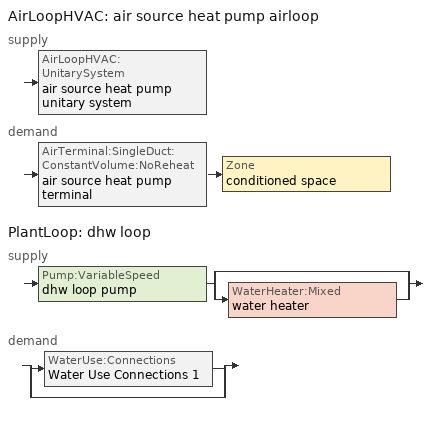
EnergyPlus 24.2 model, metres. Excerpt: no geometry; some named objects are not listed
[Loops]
AirLoopHVAC 'air source heat pump airloop'
 supply: AirLoopHVAC:UnitarySystem 'air source heat pump unitary system'
 demand: AirTerminal:SingleDuct:ConstantVolume:NoReheat 'air source heat pump terminal' > Zone 'conditioned space'
PlantLoop 'dhw loop'
 supply: Pump:VariableSpeed 'dhw loop pump' > split
  | bypass
  | WaterHeater:Mixed 'water heater'
 demand: split
  | WaterUse:Connections 'Water Use Connections 1'
  | bypass
[ZoneControl:Thermostat]
conditioned space Thermostat: Zone or ZoneList=conditioned space; Control Type Schedule=conditioned space Thermostat Schedule; Control 1=conditioned space temperature setpoint; Temperature Difference Between Cutout And Setpoint {deltaC}=0
[ThermostatSetpoint:DualSetpoint]
conditioned space temperature setpoint: Heating Setpoint Temperature Schedule=heating setpoint; Cooling Setpoint Temperature Schedule=cooling setpoint
[AirLoopHVAC:UnitarySystem] Control Type=Load; Controlling Zone or Thermostat Location=conditioned space; Dehumidification Control Type=None; Availability Schedule=Always On Discrete; Fan Placement=BlowThrough; DX Heating Coil Sizing Ratio=1; Use DOAS DX Cooling Coil=No; Minimum Supply Air Temperature {C}=2; Latent Load Control=SensibleOnlyLoadControl; Heating Supply Air Flow Rate Method=SupplyAirFlowRate; No Load Supply Air Flow Rate Method=SupplyAirFlowRate; No Load Supply Air Flow Rate {m3/s}=0; No Load Supply Air Flow Rate Control Set To Low Speed=Yes; Maximum Supply Air Temperature {C}=48.8889; Maximum Outdoor Dry-Bulb Temperature for Supplemental Heater Operation {C}=21; Ancillary On-Cycle Electric Power {W}=0; Ancillary Off-Cycle Electric Power {W}=0
Name | Supply Fan | Supply Air Fan Operating Mode Schedule | Heating Coil | Cooling Supply Air Flow Rate Method | Heating Supply Air Flow Rate {m3/s} | Cooling Coil | Cooling Supply Air Flow Rate {m3/s} | Design Specification Multispeed Object
unit heater unitary system | unit heater supply fan | unit heater auto fan schedule | unit heater htg coil | None | 0.00141584
air source heat pump unitary system | air source heat pump supply fan | air source heat pump auto fan schedule | air source heat pump htg coil | SupplyAirFlowRate | 0.147248 | air source heat pump clg coil | 0.187835 | Unitary System Performance Multispeed 1
[Fan:SystemModel] Availability Schedule=Always On Discrete; Speed Control Method=Discrete; Electric Power Minimum Flow Rate Fraction=0.2; Design Pressure Rise {Pa}=500; Motor Efficiency=1; Motor In Air Stream Fraction=1; Design Electric Power Consumption {W}=Autosize; Design Power Sizing Method=PowerPerFlow; Electric Power Per Unit Flow Rate Per Unit Pressure {W/((m3/s)-Pa)}=1.66667; Fan Total Efficiency=0.7; Motor Loss Radiative Fraction=0
Name | Design Maximum Air Flow Rate {m3/s} | Electric Power Per Unit Flow Rate {W/(m3/s)} | Number of Speeds | Speed Flow Fraction 1 | Speed Electric Power Fraction 1 | Speed Flow Fraction 2 | Speed Electric Power Fraction 2 | Speed Flow Fraction 3 | Speed Electric Power Fraction 3 | Speed Flow Fraction 4 | Speed Electric Power Fraction 4
unit heater supply fan | 0.00141584 | 1e-06 | 1 | 1 | 1
air source heat pump supply fan | 0.187835 | 794.58 | 4 | 0.28873 | 0.02407 | 0.394 | 0.06116 | 0.8065 | 0.52458 | 1 | 1
[Coil:Heating:Fuel]
unit heater htg coil: Availability Schedule=Always On Discrete; Fuel Type=Propane; Burner Efficiency=0.3; Nominal Capacity {W}=0.293071; On Cycle Parasitic Electric Load {W}=0; Off Cycle Parasitic Fuel Load {W}=0
[ZoneHVAC:Baseboard:Convective:Electric]
electric baseboard: Availability Schedule=Always On Discrete; Heating Design Capacity {W}=8434.29; Efficiency=1
[AirTerminal:SingleDuct:ConstantVolume:NoReheat]
air source heat pump terminal: Availability Schedule=Always On Discrete; Maximum Air Flow Rate {m3/s}=0.187835
[Zone equipment]
conditioned space: unit heater unitary system, electric baseboard, air source heat pump terminal
[AirLoopHVAC]
air source heat pump airloop: Design Supply Air Flow Rate {m3/s}=0.187835; Design Return Air Flow Fraction of Supply Air Flow=1
[Sizing:System]
air source heat pump airloop: Type of Load to Size On=Sensible; Design Outdoor Air Flow Rate {m3/s}=Autosize; Central Heating Maximum System Air Flow Ratio=0.3; Preheat Design Temperature {C}=7; Preheat Design Humidity Ratio {kgWater/kgDryAir}=0.008; Precool Design Temperature {C}=12.8; Precool Design Humidity Ratio {kgWater/kgDryAir}=0.008; Central Cooling Design Supply Air Temperature {C}=12.8; Central Heating Design Supply Air Temperature {C}=16.7; Type of Zone Sum to Use=NonCoincident; 100% Outdoor Air in Cooling=Yes; 100% Outdoor Air in Heating=Yes; Central Cooling Design Supply Air Humidity Ratio {kgWater/kgDryAir}=0.0085; Central Heating Design Supply Air Humidity Ratio {kgWater/kgDryAir}=0.008; Cooling Supply Air Flow Rate Method=DesignDay; Cooling Supply Air Flow Rate {m3/s}=0; Cooling Supply Air Flow Rate Per Floor Area {m3/s-m2}=0.00996765; Cooling Fraction of Autosized Cooling Supply Air Flow Rate=1; Cooling Supply Air Flow Rate Per Unit Cooling Capacity {m3/s-W}=3.94755e-05; Heating Supply Air Flow Rate Method=DesignDay; Heating Supply Air Flow Rate {m3/s}=0; Heating Supply Air Flow Rate Per Floor Area {m3/s-m2}=0.00996765; Heating Fraction of Autosized Heating Supply Air Flow Rate=1; Heating Fraction of Autosized Cooling Supply Air Flow Rate=1; Heating Supply Air Flow Rate Per Unit Heating Capacity {m3/s-W}=3.15882e-05; System Outdoor Air Method=ZoneSum; Zone Maximum Outdoor Air Fraction=1; Cooling Design Capacity Method=CoolingDesignCapacity; Cooling Design Capacity {W}=Autosize; Cooling Design Capacity Per Floor Area {W/m2}=234.7; Fraction of Autosized Cooling Design Capacity=1; Heating Design Capacity Method=HeatingDesignCapacity; Heating Design Capacity {W}=Autosize; Heating Design Capacity Per Floor Area {W/m2}=157; Fraction of Autosized Heating Design Capacity=1; Central Cooling Capacity Control Method=OnOff; Occupant Diversity=Autosize
[AvailabilityManager:Scheduled]
air source heat pump airloop Availability Manager: Schedule=Always On Discrete
[Coil:Heating:DX:MultiSpeed]
air source heat pump htg coil: Availability Schedule=Always On Discrete; Minimum Outdoor Dry-Bulb Temperature for Compressor Operation {C}=-28.8889; Crankcase Heater Capacity {W}=50; Maximum Outdoor Dry-Bulb Temperature for Crankcase Heater Operation {C}=10; Defrost Energy Input Ratio Function of Temperature Curve=Defrosteir; Maximum Outdoor Dry-Bulb Temperature for Defrost Operation {C}=4.44444; Defrost Strategy=ReverseCycle; Defrost Control=Timed; Defrost Time Period Fraction=0.058333; Resistive Defrost Heater Capacity {W}=AutoSize; Apply Part Load Fraction to Speeds Greater than 1=No; Fuel Type=Electricity; Region number for Calculating HSPF=4; Number of Speeds=2; Speed Gross Rated Heating Capacity 1 {W}=1285.75; Speed Gross Rated Heating COP 1 {W/W}=5.80685; Speed Rated Air Flow Rate 1 {m3/s}=0.0691969; Speed Rated Supply Air Fan Power Per Volume Flow Rate 2017 1 {W/(m3/s)}=773.3; Speed Rated Supply Air Fan Power Per Volume Flow Rate 2023 1 {W/(m3/s)}=934.4; Speed Heating Capacity Function of Temperature Curve Name 1=Heat-CAP-fT1; Speed Heating Capacity Function of Flow Fraction Curve Name 1=Heat-CAP-fFF1; Speed Energy Input Ratio Function of Temperature Curve Name 1=Heat-EIR-fT1; Speed Energy Input Ratio Function of Flow Fraction Curve Name 1=Heat-EIR-fFF1; Speed Part Load Fraction Correlation Curve Name 1=Heat-PLF-fPLR1; Speed Rated Waste Heat Fraction of Power Input 1=0.2; Speed Waste Heat Function of Temperature Curve Name 1=ConstantBiquadratic 1; Speed Gross Rated Heating Capacity 2 {W}=3527.7; Speed Gross Rated Heating COP 2 {W/W}=5.65462; Speed Rated Air Flow Rate 2 {m3/s}=0.193286; Speed Rated Supply Air Fan Power Per Volume Flow Rate 2017 2 {W/(m3/s)}=773.3; Speed Rated Supply Air Fan Power Per Volume Flow Rate 2023 2 {W/(m3/s)}=934.4; Speed Heating Capacity Function of Temperature Curve Name 2=Heat-CAP-fT2; Speed Heating Capacity Function of Flow Fraction Curve Name 2=Heat-CAP-fFF2; Speed Energy Input Ratio Function of Temperature Curve Name 2=Heat-EIR-fT2; Speed Energy Input Ratio Function of Flow Fraction Curve Name 2=Heat-EIR-fFF2; Speed Part Load Fraction Correlation Curve Name 2=Heat-PLF-fPLR2; Speed Rated Waste Heat Fraction of Power Input 2=0.2; Speed Waste Heat Function of Temperature Curve Name 2=ConstantBiquadratic 1
[Coil:Cooling:DX:MultiSpeed]
air source heat pump clg coil: Availability Schedule=Always On Discrete; Condenser Type=AirCooled; Minimum Outdoor Dry-Bulb Temperature for Compressor Operation {C}=-25; Apply Part Load Fraction to Speeds Greater than 1=No; Apply Latent Degradation to Speeds Greater than 1=No; Crankcase Heater Capacity {W}=50; Maximum Outdoor Dry-Bulb Temperature for Crankcase Heater Operation {C}=10; Basin Heater Capacity {W/K}=0; Basin Heater Setpoint Temperature {C}=2; Fuel Type=Electricity; Number of Speeds=2; Speed Gross Rated Total Cooling Capacity 1 {W}=1383.09; Speed Gross Rated Sensible Heat Ratio 1=0.804913; Speed Gross Rated Cooling COP 1 {W/W}=6.38834; Speed Rated Air Flow Rate 1 {m3/s}=0.0740218; Speed Rated Evaporator Fan Power Per Volume Flow Rate 2017 1 {W/(m3/s)}=773.3; Speed Rated Evaporator Fan Power Per Volume Flow Rate 2023 1 {W/(m3/s)}=934.4; Speed Total Cooling Capacity Function of Temperature Curve Name 1=Cool-CAP-fT1; Speed Total Cooling Capacity Function of Flow Fraction Curve Name 1=Cool-CAP-fFF1; Speed Energy Input Ratio Function of Temperature Curve Name 1=Cool-EIR-fT1; Speed Energy Input Ratio Function of Flow Fraction Curve Name 1=Cool-EIR-fFF1; Speed Part Load Fraction Correlation Curve Name 1=Cool-PLF-fPLR1; Speed Nominal Time for Condensate Removal to Begin 1 {s}=1000; Speed Ratio of Initial Moisture Evaporation Rate and Steady State Latent Capacity 1=1.5; Speed Maximum Cycling Rate 1 {cycles/hr}=3; Speed Latent Capacity Time Constant 1 {s}=45; Speed Rated Waste Heat Fraction of Power Input 1=0.2; Speed Waste Heat Function of Temperature Curve Name 1=ConstantBiquadratic; Speed Evaporative Condenser Effectiveness 1=0.9; Speed Evaporative Condenser Air Flow Rate 1 {m3/s}=AutoSize; Speed Rated Evaporative Condenser Pump Power Consumption 1 {W}=AutoSize; Speed Gross Rated Total Cooling Capacity 2 {W}=3567.15; Speed Gross Rated Sensible Heat Ratio 2=0.759942; Speed Gross Rated Cooling COP 2 {W/W}=5.73382; Speed Rated Air Flow Rate 2 {m3/s}=0.187874; Speed Rated Evaporator Fan Power Per Volume Flow Rate 2017 2 {W/(m3/s)}=773.3; Speed Rated Evaporator Fan Power Per Volume Flow Rate 2023 2 {W/(m3/s)}=934.4; Speed Total Cooling Capacity Function of Temperature Curve Name 2=Cool-CAP-fT2; Speed Total Cooling Capacity Function of Flow Fraction Curve Name 2=Cool-CAP-fFF2; Speed Energy Input Ratio Function of Temperature Curve Name 2=Cool-EIR-fT2; Speed Energy Input Ratio Function of Flow Fraction Curve Name 2=Cool-EIR-fFF2; Speed Part Load Fraction Correlation Curve Name 2=Cool-PLF-fPLR2; Speed Nominal Time for Condensate Removal to Begin 2 {s}=1000; Speed Ratio of Initial Moisture Evaporation Rate and Steady State Latent Capacity 2=1.5; Speed Maximum Cycling Rate 2 {cycles/hr}=3; Speed Latent Capacity Time Constant 2 {s}=45; Speed Rated Waste Heat Fraction of Power Input 2=0.2; Speed Waste Heat Function of Temperature Curve Name 2=ConstantBiquadratic; Speed Evaporative Condenser Effectiveness 2=0.9; Speed Evaporative Condenser Air Flow Rate 2 {m3/s}=AutoSize; Speed Rated Evaporative Condenser Pump Power Consumption 2 {W}=AutoSize
[UnitarySystemPerformance:Multispeed]
Unitary System Performance Multispeed 1: Number of Speeds for Heating=2; Number of Speeds for Cooling=2; Single Mode Operation=No; No Load Supply Air Flow Rate Ratio=1; Heating Speed Supply Air Flow Ratio 1=0.368313; Cooling Speed Supply Air Flow Ratio 1=0.394; Heating Speed Supply Air Flow Ratio 2=1.02881; Cooling Speed Supply Air Flow Ratio 2=1
[PlantLoop]
dhw loop: Fluid Type=Water; Plant Equipment Operation Scheme=dhw loop Operation Schemes; Maximum Loop Temperature {C}=100; Minimum Loop Temperature {C}=0; Maximum Loop Flow Rate {m3/s}=0.01; Minimum Loop Flow Rate {m3/s}=0; Plant Loop Volume {m3}=0.003; Load Distribution Scheme=Optimal; Plant Loop Demand Calculation Scheme=SingleSetpoint; Common Pipe Simulation=None
[Sizing:Plant]
dhw loop: Loop Type=Heating; Design Loop Exit Temperature {C}=56; Loop Design Temperature Difference {deltaC}=5.55556; Sizing Option=NonCoincident; Zone Timesteps in Averaging Window=1; Coincident Sizing Factor Mode=None
[Pump:VariableSpeed]
dhw loop pump: Design Maximum Flow Rate {m3/s}=0.01; Design Pump Head {Pa}=1; Design Power Consumption {W}=0; Motor Efficiency=0.85; Fraction of Motor Inefficiencies to Fluid Stream=0; Coefficient 1 of the Part Load Performance Curve=0; Coefficient 2 of the Part Load Performance Curve=1; Coefficient 3 of the Part Load Performance Curve=0; Coefficient 4 of the Part Load Performance Curve=0; Design Minimum Flow Rate {m3/s}=0; Pump Control Type=Intermittent; Skin Loss Radiative Fraction=0.5; Design Power Sizing Method=PowerPerFlowPerPressure; Design Electric Power per Unit Flow Rate {W/(m3/s)}=348701.1; Design Shaft Power per Unit Flow Rate per Unit Head {W/((m3/s)-Pa)}=1.28205; Design Minimum Flow Rate Fraction=0
[WaterHeater:Mixed]
water heater: Tank Volume {m3}=0.136275; Setpoint Temperature Schedule=water heater setpoint; Deadband Temperature Difference {deltaC}=2; Maximum Temperature Limit {C}=99; Heater Control Type=Cycle; Heater Maximum Capacity {W}=5500.06; Heater Minimum Capacity {W}=0; Heater Ignition Minimum Flow Rate {m3/s}=0; Heater Ignition Delay {s}=0; Heater Fuel Type=Electricity; Heater Thermal Efficiency=1; Off Cycle Parasitic Fuel Consumption Rate {W}=0; Off Cycle Parasitic Fuel Type=Electricity; Off Cycle Parasitic Heat Fraction to Tank=0; On Cycle Parasitic Fuel Consumption Rate {W}=0; On Cycle Parasitic Fuel Type=Electricity; On Cycle Parasitic Heat Fraction to Tank=0; Ambient Temperature Indicator=Zone; Ambient Temperature Zone=conditioned space; Off Cycle Loss Coefficient to Ambient Temperature {W/K}=2.89744; Off Cycle Loss Fraction to Zone=1; On Cycle Loss Coefficient to Ambient Temperature {W/K}=2.89744; On Cycle Loss Fraction to Zone=1; Use Side Effectiveness=1; Source Side Effectiveness=1; Use Side Design Flow Rate {m3/s}=Autosize; Source Side Design Flow Rate {m3/s}=Autosize; Indirect Water Heating Recovery Time {hr}=1.5; Source Side Flow Control Mode=IndirectHeatPrimarySetpoint
[WaterHeater:Sizing]
water heater: Design Mode=PeakDraw; Time Storage Can Meet Peak Draw {hr}=0.538503; Time for Tank Recovery {hr}=0; Nominal Tank Volume for Autosizing Plant Connections {m3}=1
[SetpointManager:Scheduled]
Setpoint Manager Scheduled 1: Control Variable=Temperature; Schedule=dhw temp
[WaterUse:Connections]
Water Use Connections 1: Drain Water Heat Exchanger Type=None; Drain Water Heat Exchanger Destination=Plant; Water Use Equipment Name 1=dhw fixtures; Water Use Equipment Name 2=dhw distribution waste; Water Use Equipment Name 3=clothes washer; Water Use Equipment Name 4=dishwasher
[WaterUse:Equipment]
Name | Peak Flow Rate {m3/s} | Flow Rate Fraction Schedule | Target Temperature Schedule
dhw fixtures | 4.40325e-06 | dhw fixtures schedule | mixed water temperature schedule
dhw distribution waste | 1.33488e-06 | dhw fixtures schedule | mixed water temperature schedule
clothes washer | 9.69919e-07 | clothes washer schedule
dishwasher | 2.90872e-07 | dishwasher schedule
[PlantEquipmentOperationSchemes]
dhw loop Operation Schemes: Control Scheme Object Type 1=PlantEquipmentOperation:HeatingLoad; Control Scheme Name 1=dhw loop Heating Operation Scheme; Control Scheme Schedule Name 1=Always On Discrete
[PlantEquipmentOperation:HeatingLoad]
dhw loop Heating Operation Scheme: Load Range Lower Limit 1 {W}=0; Load Range Upper Limit 1 {W}=1000000000; Range Equipment List Name 1=dhw loop Heating Equipment List
[PlantEquipmentList]
dhw loop Heating Equipment List: WaterHeater:Mixed, water heater
[EnergyManagementSystem:GlobalVariable]
air_source_heat_pump_airloop_Fan_RTF
infil_program_Qfan
infil_program_Qinf
natural_vent_program_Qnv
natural_vent_program_Qwhf
[EnergyManagementSystem:InternalVariable]
air_source_heat_pump_airloop_max_sup_fan_mfr: Internal Data Index Key=air source heat pump supply fan; Internal Data Type=Fan Maximum Mass Flow Rate
[EnergyManagementSystem:Sensor]
Name | Output:Variable or Output:Meter Index Key | Output:Variable or Output:Meter
airflow_gain | infil flow | Infiltration Sensible Heat Gain Energy
airflow_gain_1 | natural vent flow | Infiltration Sensible Heat Gain Energy
airflow_gain_2 | whole house fan flow | Infiltration Sensible Heat Gain Energy
airflow_loss | infil flow | Infiltration Sensible Heat Loss Energy
airflow_loss_1 | natural vent flow | Infiltration Sensible Heat Loss Energy
airflow_loss_2 | whole house fan flow | Infiltration Sensible Heat Loss Energy
air_source_heat_pump_airloop_Fan_RTF_s | air source heat pump supply fan | Fan Runtime Fraction Speed 1
air_source_heat_pump_airloop_Fan_RTF_s_1 | air source heat pump supply fan | Fan Runtime Fraction Speed 2
air_source_heat_pump_airloop_Fan_RTF_s_2 | air source heat pump supply fan | Fan Runtime Fraction Speed 3
air_source_heat_pump_airloop_Fan_RTF_s_3 | air source heat pump supply fan | Fan Runtime Fraction Speed 4
air_source_heat_pump_clg_coil_s | air source heat pump clg coil | Cooling Coil Total Cooling Energy
air_source_heat_pump_htg_coil_s | air source heat pump htg coil | Heating Coil Heating Energy
air_source_heat_pump_supply_fan_s | air source heat pump supply fan | Fan Electricity Energy
clg_load_cond |  | Cooling:EnergyTransfer:Zone:CONDITIONED SPACE
clg_sp_s; clg_sp_s_1 | cooling setpoint | Schedule Value
clothes_dryer_exhaust_0_sch_s | clothes dryer exhaust 0 schedule | Schedule Value
conditioned_space_clg_unmet_s | conditioned space | Zone Cooling Setpoint Not Met Time
conditioned_space_htg_unmet_s | conditioned space | Zone Heating Setpoint Not Met Time
cool_season | cooling season schedule | Schedule Value
dhw_loss | water heater | Water Heater Heat Loss Energy
dhw_rtf | water heater | Water Heater Runtime Fraction
fridge_tin_s; tin_s; tin_s_1 | conditioned space | Zone Mean Air Temperature
htg_load_cond |  | Heating:EnergyTransfer:Zone:CONDITIONED SPACE
htg_sp_s; htg_sp_s_1 | heating setpoint | Schedule Value
ig_ee_conv | clothes dryer | Electric Equipment Convective Heating Energy
ig_ee_conv_1 | clothes washer | Electric Equipment Convective Heating Energy
ig_ee_conv_2 | cooking range | Electric Equipment Convective Heating Energy
ig_ee_conv_3 | dishwasher | Electric Equipment Convective Heating Energy
ig_ee_conv_4 | fridge | Electric Equipment Convective Heating Energy
ig_ee_conv_5 | misc plug loads | Electric Equipment Convective Heating Energy
ig_ee_conv_6 | whole house fan | Electric Equipment Convective Heating Energy
ig_ee_rad | clothes dryer | Electric Equipment Radiant Heating Energy
ig_ee_rad_1 | clothes washer | Electric Equipment Radiant Heating Energy
ig_ee_rad_2 | cooking range | Electric Equipment Radiant Heating Energy
ig_ee_rad_3 | dishwasher | Electric Equipment Radiant Heating Energy
ig_ee_rad_4 | fridge | Electric Equipment Radiant Heating Energy
ig_ee_rad_5 | misc plug loads | Electric Equipment Radiant Heating Energy
ig_ee_rad_6 | whole house fan | Electric Equipment Radiant Heating Energy
ig_lgt_conv | interior lighting | Lights Convective Heating Energy
ig_lgt_rad | interior lighting | Lights Radiant Heating Energy
ig_lgt_vis | interior lighting | Lights Visible Radiation Heating Energy
ig_oe_conv | clothes dryer 1 | Other Equipment Convective Heating Energy
ig_oe_conv_1 | cooking range 1 | Other Equipment Convective Heating Energy
ig_oe_conv_2 | general water use latent | Other Equipment Convective Heating Energy
ig_oe_conv_3 | general water use sensible | Other Equipment Convective Heating Energy
ig_oe_conv_4 | water heater energy adjustment1 | Other Equipment Convective Heating Energy
ig_oe_rad | clothes dryer 1 | Other Equipment Radiant Heating Energy
ig_oe_rad_1 | cooking range 1 | Other Equipment Radiant Heating Energy
ig_oe_rad_2 | general water use latent | Other Equipment Radiant Heating Energy
ig_oe_rad_3 | general water use sensible | Other Equipment Radiant Heating Energy
ig_oe_rad_4 | water heater energy adjustment1 | Other Equipment Radiant Heating Energy
ig_ppl_conv | occupants | People Convective Heating Energy
ig_ppl_rad | occupants | People Radiant Heating Energy
im_conv | furniture mass conditioned space 1 | Surface Inside Face Convection Heat Gain Energy
im_conv_1 | partition wall mass | Surface Inside Face Convection Heat Gain Energy
im_ig | furniture mass conditioned space 1 | Surface Inside Face Internal Gains Radiation Heat Gain Energy
im_ig_1 | partition wall mass | Surface Inside Face Internal Gains Radiation Heat Gain Energy
im_lgt | furniture mass conditioned space 1 | Surface Inside Face Lights Radiation Heat Gain Energy
im_lgt_1 | partition wall mass | Surface Inside Face Lights Radiation Heat Gain Energy
im_sol | furniture mass conditioned space 1 | Surface Inside Face Solar Radiation Heat Gain Energy
im_sol_1 | partition wall mass | Surface Inside Face Solar Radiation Heat Gain Energy
im_surf | furniture mass conditioned space 1 | Surface Inside Face Net Surface Thermal Radiation Heat Gain Energy
im_surf_1 | partition wall mass | Surface Inside Face Net Surface Thermal Radiation Heat Gain Energy
mech_vent_range_fan_0_sch_s | mech vent range fan 0 schedule | Schedule Value
mv_conv | mech vent house fan | Electric Equipment Convective Heating Energy
mv_conv_1 | mech vent house fan cfis | Electric Equipment Convective Heating Energy
mv_conv_2 | mech vent range fan 0 | Electric Equipment Convective Heating Energy
mv_conv_3 | mech vent house fan latent load | Other Equipment Convective Heating Energy
mv_conv_4 | mech vent house fan sensible load | Other Equipment Convective Heating Energy
mv_rad | mech vent house fan | Electric Equipment Radiant Heating Energy
mv_rad_1 | mech vent house fan cfis | Electric Equipment Radiant Heating Energy
mv_rad_2 | mech vent range fan 0 | Electric Equipment Radiant Heating Energy
mv_rad_3 | mech vent house fan latent load | Other Equipment Radiant Heating Energy
mv_rad_4 | mech vent house fan sensible load | Other Equipment Radiant Heating Energy
natural_vent_s | natural vent schedule | Schedule Value
out_pb_s |  | Site Outdoor Air Barometric Pressure
out_wt_s |  | Site Outdoor Air Humidity Ratio
site_vw_s |  | Site Wind Speed
ss_back_out | Window1 | Surface Window Shortwave from Zone Back Out Window Heat Transfer Rate
ss_back_out_1 | Window10 | Surface Window Shortwave from Zone Back Out Window Heat Transfer Rate
ss_back_out_10 | Window8 | Surface Window Shortwave from Zone Back Out Window Heat Transfer Rate
ss_back_out_11 | Window9 | Surface Window Shortwave from Zone Back Out Window Heat Transfer Rate
ss_back_out_2 | Window12 | Surface Window Shortwave from Zone Back Out Window Heat Transfer Rate
ss_back_out_3 | Window13 | Surface Window Shortwave from Zone Back Out Window Heat Transfer Rate
ss_back_out_4 | Window16 | Surface Window Shortwave from Zone Back Out Window Heat Transfer Rate
ss_back_out_5 | Window17 | Surface Window Shortwave from Zone Back Out Window Heat Transfer Rate
ss_back_out_6 | Window2 | Surface Window Shortwave from Zone Back Out Window Heat Transfer Rate
ss_back_out_7 | Window5 | Surface Window Shortwave from Zone Back Out Window Heat Transfer Rate
ss_back_out_8 | Window6 | Surface Window Shortwave from Zone Back Out Window Heat Transfer Rate
ss_back_out_9 | Window7 | Surface Window Shortwave from Zone Back Out Window Heat Transfer Rate
ss_conv | Door1 | Surface Inside Face Convection Heat Gain Energy
ss_conv_1 | Door2 | Surface Inside Face Convection Heat Gain Energy
ss_conv_10 | Window5 | Surface Inside Face Convection Heat Gain Energy
ss_conv_11 | Window6 | Surface Inside Face Convection Heat Gain Energy
ss_conv_12 | Window7 | Surface Inside Face Convection Heat Gain Energy
ss_conv_13 | Window8 | Surface Inside Face Convection Heat Gain Energy
ss_conv_14 | Window9 | Surface Inside Face Convection Heat Gain Energy
ss_conv_2 | Door3 | Surface Inside Face Convection Heat Gain Energy
ss_conv_3 | Window1 | Surface Inside Face Convection Heat Gain Energy
ss_conv_4 | Window10 | Surface Inside Face Convection Heat Gain Energy
ss_conv_5 | Window12 | Surface Inside Face Convection Heat Gain Energy
ss_conv_6 | Window13 | Surface Inside Face Convection Heat Gain Energy
ss_conv_7 | Window16 | Surface Inside Face Convection Heat Gain Energy
ss_conv_8 | Window17 | Surface Inside Face Convection Heat Gain Energy
ss_conv_9 | Window2 | Surface Inside Face Convection Heat Gain Energy
ss_ig | Door1 | Surface Inside Face Internal Gains Radiation Heat Gain Energy
ss_ig_1 | Door2 | Surface Inside Face Internal Gains Radiation Heat Gain Energy
ss_ig_10 | Window5 | Surface Inside Face Internal Gains Radiation Heat Gain Energy
ss_ig_11 | Window6 | Surface Inside Face Internal Gains Radiation Heat Gain Energy
ss_ig_12 | Window7 | Surface Inside Face Internal Gains Radiation Heat Gain Energy
ss_ig_13 | Window8 | Surface Inside Face Internal Gains Radiation Heat Gain Energy
ss_ig_14 | Window9 | Surface Inside Face Internal Gains Radiation Heat Gain Energy
ss_ig_2 | Door3 | Surface Inside Face Internal Gains Radiation Heat Gain Energy
ss_ig_3 | Window1 | Surface Inside Face Internal Gains Radiation Heat Gain Energy
ss_ig_4 | Window10 | Surface Inside Face Internal Gains Radiation Heat Gain Energy
ss_ig_5 | Window12 | Surface Inside Face Internal Gains Radiation Heat Gain Energy
ss_ig_6 | Window13 | Surface Inside Face Internal Gains Radiation Heat Gain Energy
ss_ig_7 | Window16 | Surface Inside Face Internal Gains Radiation Heat Gain Energy
ss_ig_8 | Window17 | Surface Inside Face Internal Gains Radiation Heat Gain Energy
ss_ig_9 | Window2 | Surface Inside Face Internal Gains Radiation Heat Gain Energy
ss_lgt | Door1 | Surface Inside Face Lights Radiation Heat Gain Energy
ss_lgt_1 | Door2 | Surface Inside Face Lights Radiation Heat Gain Energy
ss_lgt_2 | Door3 | Surface Inside Face Lights Radiation Heat Gain Energy
ss_sol | Door1 | Surface Inside Face Solar Radiation Heat Gain Energy
ss_sol_1 | Door2 | Surface Inside Face Solar Radiation Heat Gain Energy
ss_sol_2 | Door3 | Surface Inside Face Solar Radiation Heat Gain Energy
ss_surf | Door1 | Surface Inside Face Net Surface Thermal Radiation Heat Gain Energy
ss_surf_1 | Door2 | Surface Inside Face Net Surface Thermal Radiation Heat Gain Energy
ss_surf_10 | Window5 | Surface Inside Face Net Surface Thermal Radiation Heat Gain Energy
ss_surf_11 | Window6 | Surface Inside Face Net Surface Thermal Radiation Heat Gain Energy
ss_surf_12 | Window7 | Surface Inside Face Net Surface Thermal Radiation Heat Gain Energy
ss_surf_13 | Window8 | Surface Inside Face Net Surface Thermal Radiation Heat Gain Energy
ss_surf_14 | Window9 | Surface Inside Face Net Surface Thermal Radiation Heat Gain Energy
ss_surf_2 | Door3 | Surface Inside Face Net Surface Thermal Radiation Heat Gain Energy
ss_surf_3 | Window1 | Surface Inside Face Net Surface Thermal Radiation Heat Gain Energy
ss_surf_4 | Window10 | Surface Inside Face Net Surface Thermal Radiation Heat Gain Energy
ss_surf_5 | Window12 | Surface Inside Face Net Surface Thermal Radiation Heat Gain Energy
ss_surf_6 | Window13 | Surface Inside Face Net Surface Thermal Radiation Heat Gain Energy
ss_surf_7 | Window16 | Surface Inside Face Net Surface Thermal Radiation Heat Gain Energy
ss_surf_8 | Window17 | Surface Inside Face Net Surface Thermal Radiation Heat Gain Energy
ss_surf_9 | Window2 | Surface Inside Face Net Surface Thermal Radiation Heat Gain Energy
ss_trans_in | Window1 | Surface Window Transmitted Solar Radiation Rate
ss_trans_in_1 | Window10 | Surface Window Transmitted Solar Radiation Rate
ss_trans_in_10 | Window8 | Surface Window Transmitted Solar Radiation Rate
ss_trans_in_11 | Window9 | Surface Window Transmitted Solar Radiation Rate
ss_trans_in_2 | Window12 | Surface Window Transmitted Solar Radiation Rate
ss_trans_in_3 | Window13 | Surface Window Transmitted Solar Radiation Rate
ss_trans_in_4 | Window16 | Surface Window Transmitted Solar Radiation Rate
ss_trans_in_5 | Window17 | Surface Window Transmitted Solar Radiation Rate
ss_trans_in_6 | Window2 | Surface Window Transmitted Solar Radiation Rate
ss_trans_in_7 | Window5 | Surface Window Transmitted Solar Radiation Rate
ss_trans_in_8 | Window6 | Surface Window Transmitted Solar Radiation Rate
ss_trans_in_9 | Window7 | Surface Window Transmitted Solar Radiation Rate
ss_trans_out | Window1 | Surface Inside Face Initial Transmitted Diffuse Transmitted Out Window Solar Radiation Rate
ss_trans_out_1 | Window10 | Surface Inside Face Initial Transmitted Diffuse Transmitted Out Window Solar Radiation Rate
ss_trans_out_10 | Window8 | Surface Inside Face Initial Transmitted Diffuse Transmitted Out Window Solar Radiation Rate
ss_trans_out_11 | Window9 | Surface Inside Face Initial Transmitted Diffuse Transmitted Out Window Solar Radiation Rate
ss_trans_out_2 | Window12 | Surface Inside Face Initial Transmitted Diffuse Transmitted Out Window Solar Radiation Rate
ss_trans_out_3 | Window13 | Surface Inside Face Initial Transmitted Diffuse Transmitted Out Window Solar Radiation Rate
ss_trans_out_4 | Window16 | Surface Inside Face Initial Transmitted Diffuse Transmitted Out Window Solar Radiation Rate
ss_trans_out_5 | Window17 | Surface Inside Face Initial Transmitted Diffuse Transmitted Out Window Solar Radiation Rate
ss_trans_out_6 | Window2 | Surface Inside Face Initial Transmitted Diffuse Transmitted Out Window Solar Radiation Rate
ss_trans_out_7 | Window5 | Surface Inside Face Initial Transmitted Diffuse Transmitted Out Window Solar Radiation Rate
ss_trans_out_8 | Window6 | Surface Inside Face Initial Transmitted Diffuse Transmitted Out Window Solar Radiation Rate
ss_trans_out_9 | Window7 | Surface Inside Face Initial Transmitted Diffuse Transmitted Out Window Solar Radiation Rate
s_conv | Floor1 | Surface Inside Face Convection Heat Gain Energy
s_conv_1 | FoundationWall1 | Surface Inside Face Convection Heat Gain Energy
s_conv_10 | RimJoist2:315 | Surface Inside Face Convection Heat Gain Energy
s_conv_11 | RimJoist2:45 | Surface Inside Face Convection Heat Gain Energy
s_conv_12 | Slab1 | Surface Inside Face Convection Heat Gain Energy
s_conv_13 | Wall1:135 | Surface Inside Face Convection Heat Gain Energy
s_conv_14 | Wall1:225 | Surface Inside Face Convection Heat Gain Energy
s_conv_15 | Wall1:315 | Surface Inside Face Convection Heat Gain Energy
s_conv_16 | Wall1:45 | Surface Inside Face Convection Heat Gain Energy
s_conv_17 | Wall2:135 | Surface Inside Face Convection Heat Gain Energy
s_conv_18 | Wall2:225 | Surface Inside Face Convection Heat Gain Energy
s_conv_19 | Wall2:315 | Surface Inside Face Convection Heat Gain Energy
s_conv_2 | inferred conditioned ceiling | Surface Inside Face Convection Heat Gain Energy
s_conv_20 | Wall2:45 | Surface Inside Face Convection Heat Gain Energy
s_conv_3 | inferred conditioned floor | Surface Inside Face Convection Heat Gain Energy
s_conv_4 | RimJoist1:135 | Surface Inside Face Convection Heat Gain Energy
s_conv_5 | RimJoist1:225 | Surface Inside Face Convection Heat Gain Energy
s_conv_6 | RimJoist1:315 | Surface Inside Face Convection Heat Gain Energy
s_conv_7 | RimJoist1:45 | Surface Inside Face Convection Heat Gain Energy
s_conv_8 | RimJoist2:135 | Surface Inside Face Convection Heat Gain Energy
s_conv_9 | RimJoist2:225 | Surface Inside Face Convection Heat Gain Energy
s_ig | Floor1 | Surface Inside Face Internal Gains Radiation Heat Gain Energy
s_ig_1 | FoundationWall1 | Surface Inside Face Internal Gains Radiation Heat Gain Energy
s_ig_10 | RimJoist2:315 | Surface Inside Face Internal Gains Radiation Heat Gain Energy
s_ig_11 | RimJoist2:45 | Surface Inside Face Internal Gains Radiation Heat Gain Energy
s_ig_12 | Slab1 | Surface Inside Face Internal Gains Radiation Heat Gain Energy
s_ig_13 | Wall1:135 | Surface Inside Face Internal Gains Radiation Heat Gain Energy
s_ig_14 | Wall1:225 | Surface Inside Face Internal Gains Radiation Heat Gain Energy
s_ig_15 | Wall1:315 | Surface Inside Face Internal Gains Radiation Heat Gain Energy
s_ig_16 | Wall1:45 | Surface Inside Face Internal Gains Radiation Heat Gain Energy
s_ig_17 | Wall2:135 | Surface Inside Face Internal Gains Radiation Heat Gain Energy
s_ig_18 | Wall2:225 | Surface Inside Face Internal Gains Radiation Heat Gain Energy
s_ig_19 | Wall2:315 | Surface Inside Face Internal Gains Radiation Heat Gain Energy
s_ig_2 | inferred conditioned ceiling | Surface Inside Face Internal Gains Radiation Heat Gain Energy
s_ig_20 | Wall2:45 | Surface Inside Face Internal Gains Radiation Heat Gain Energy
s_ig_3 | inferred conditioned floor | Surface Inside Face Internal Gains Radiation Heat Gain Energy
s_ig_4 | RimJoist1:135 | Surface Inside Face Internal Gains Radiation Heat Gain Energy
s_ig_5 | RimJoist1:225 | Surface Inside Face Internal Gains Radiation Heat Gain Energy
s_ig_6 | RimJoist1:315 | Surface Inside Face Internal Gains Radiation Heat Gain Energy
s_ig_7 | RimJoist1:45 | Surface Inside Face Internal Gains Radiation Heat Gain Energy
s_ig_8 | RimJoist2:135 | Surface Inside Face Internal Gains Radiation Heat Gain Energy
s_ig_9 | RimJoist2:225 | Surface Inside Face Internal Gains Radiation Heat Gain Energy
s_lgt | Floor1 | Surface Inside Face Lights Radiation Heat Gain Energy
s_lgt_1 | FoundationWall1 | Surface Inside Face Lights Radiation Heat Gain Energy
s_lgt_10 | RimJoist2:315 | Surface Inside Face Lights Radiation Heat Gain Energy
s_lgt_11 | RimJoist2:45 | Surface Inside Face Lights Radiation Heat Gain Energy
s_lgt_12 | Slab1 | Surface Inside Face Lights Radiation Heat Gain Energy
s_lgt_13 | Wall1:135 | Surface Inside Face Lights Radiation Heat Gain Energy
s_lgt_14 | Wall1:225 | Surface Inside Face Lights Radiation Heat Gain Energy
s_lgt_15 | Wall1:315 | Surface Inside Face Lights Radiation Heat Gain Energy
s_lgt_16 | Wall1:45 | Surface Inside Face Lights Radiation Heat Gain Energy
s_lgt_17 | Wall2:135 | Surface Inside Face Lights Radiation Heat Gain Energy
s_lgt_18 | Wall2:225 | Surface Inside Face Lights Radiation Heat Gain Energy
s_lgt_19 | Wall2:315 | Surface Inside Face Lights Radiation Heat Gain Energy
s_lgt_2 | inferred conditioned ceiling | Surface Inside Face Lights Radiation Heat Gain Energy
s_lgt_20 | Wall2:45 | Surface Inside Face Lights Radiation Heat Gain Energy
s_lgt_3 | inferred conditioned floor | Surface Inside Face Lights Radiation Heat Gain Energy
s_lgt_4 | RimJoist1:135 | Surface Inside Face Lights Radiation Heat Gain Energy
s_lgt_5 | RimJoist1:225 | Surface Inside Face Lights Radiation Heat Gain Energy
s_lgt_6 | RimJoist1:315 | Surface Inside Face Lights Radiation Heat Gain Energy
s_lgt_7 | RimJoist1:45 | Surface Inside Face Lights Radiation Heat Gain Energy
s_lgt_8 | RimJoist2:135 | Surface Inside Face Lights Radiation Heat Gain Energy
s_lgt_9 | RimJoist2:225 | Surface Inside Face Lights Radiation Heat Gain Energy
s_sol | Floor1 | Surface Inside Face Solar Radiation Heat Gain Energy
s_sol_1 | FoundationWall1 | Surface Inside Face Solar Radiation Heat Gain Energy
s_sol_10 | RimJoist2:315 | Surface Inside Face Solar Radiation Heat Gain Energy
s_sol_11 | RimJoist2:45 | Surface Inside Face Solar Radiation Heat Gain Energy
s_sol_12 | Slab1 | Surface Inside Face Solar Radiation Heat Gain Energy
s_sol_13 | Wall1:135 | Surface Inside Face Solar Radiation Heat Gain Energy
s_sol_14 | Wall1:225 | Surface Inside Face Solar Radiation Heat Gain Energy
s_sol_15 | Wall1:315 | Surface Inside Face Solar Radiation Heat Gain Energy
s_sol_16 | Wall1:45 | Surface Inside Face Solar Radiation Heat Gain Energy
s_sol_17 | Wall2:135 | Surface Inside Face Solar Radiation Heat Gain Energy
s_sol_18 | Wall2:225 | Surface Inside Face Solar Radiation Heat Gain Energy
s_sol_19 | Wall2:315 | Surface Inside Face Solar Radiation Heat Gain Energy
s_sol_2 | inferred conditioned ceiling | Surface Inside Face Solar Radiation Heat Gain Energy
s_sol_20 | Wall2:45 | Surface Inside Face Solar Radiation Heat Gain Energy
s_sol_3 | inferred conditioned floor | Surface Inside Face Solar Radiation Heat Gain Energy
s_sol_4 | RimJoist1:135 | Surface Inside Face Solar Radiation Heat Gain Energy
s_sol_5 | RimJoist1:225 | Surface Inside Face Solar Radiation Heat Gain Energy
s_sol_6 | RimJoist1:315 | Surface Inside Face Solar Radiation Heat Gain Energy
s_sol_7 | RimJoist1:45 | Surface Inside Face Solar Radiation Heat Gain Energy
s_sol_8 | RimJoist2:135 | Surface Inside Face Solar Radiation Heat Gain Energy
s_sol_9 | RimJoist2:225 | Surface Inside Face Solar Radiation Heat Gain Energy
s_surf | Floor1 | Surface Inside Face Net Surface Thermal Radiation Heat Gain Energy
s_surf_1 | FoundationWall1 | Surface Inside Face Net Surface Thermal Radiation Heat Gain Energy
s_surf_10 | RimJoist2:315 | Surface Inside Face Net Surface Thermal Radiation Heat Gain Energy
s_surf_11 | RimJoist2:45 | Surface Inside Face Net Surface Thermal Radiation Heat Gain Energy
s_surf_12 | Slab1 | Surface Inside Face Net Surface Thermal Radiation Heat Gain Energy
s_surf_13 | Wall1:135 | Surface Inside Face Net Surface Thermal Radiation Heat Gain Energy
s_surf_14 | Wall1:225 | Surface Inside Face Net Surface Thermal Radiation Heat Gain Energy
s_surf_15 | Wall1:315 | Surface Inside Face Net Surface Thermal Radiation Heat Gain Energy
s_surf_16 | Wall1:45 | Surface Inside Face Net Surface Thermal Radiation Heat Gain Energy
s_surf_17 | Wall2:135 | Surface Inside Face Net Surface Thermal Radiation Heat Gain Energy
s_surf_18 | Wall2:225 | Surface Inside Face Net Surface Thermal Radiation Heat Gain Energy
s_surf_19 | Wall2:315 | Surface Inside Face Net Surface Thermal Radiation Heat Gain Energy
s_surf_2 | inferred conditioned ceiling | Surface Inside Face Net Surface Thermal Radiation Heat Gain Energy
s_surf_20 | Wall2:45 | Surface Inside Face Net Surface Thermal Radiation Heat Gain Energy
s_surf_3 | inferred conditioned floor | Surface Inside Face Net Surface Thermal Radiation Heat Gain Energy
s_surf_4 | RimJoist1:135 | Surface Inside Face Net Surface Thermal Radiation Heat Gain Energy
s_surf_5 | RimJoist1:225 | Surface Inside Face Net Surface Thermal Radiation Heat Gain Energy
s_surf_6 | RimJoist1:315 | Surface Inside Face Net Surface Thermal Radiation Heat Gain Energy
s_surf_7 | RimJoist1:45 | Surface Inside Face Net Surface Thermal Radiation Heat Gain Energy
s_surf_8 | RimJoist2:135 | Surface Inside Face Net Surface Thermal Radiation Heat Gain Energy
s_surf_9 | RimJoist2:225 | Surface Inside Face Net Surface Thermal Radiation Heat Gain Energy
tout_db; tout_db_1 | Environment | Site Outdoor Air Drybulb Temperature
tout_s | conditioned space | Zone Outdoor Air Drybulb Temperature
unit_heater_htg_coil_s | unit heater htg coil | Heating Coil Heating Energy
unit_heater_supply_fan_s | unit heater supply fan | Fan Electricity Energy
water_heater_energy | water heater | Water Heater Electricity Rate
water_heater_off_cycle_parasitic | water heater | Water Heater Off Cycle Parasitic Electricity Rate
water_heater_on_cycle_parasitic | water heater | Water Heater On Cycle Parasitic Electricity Rate
win_s | conditioned space | Zone Air Humidity Ratio
[EnergyManagementSystem:Actuator]
Name | Actuated Component Unique | Actuated Component Type | Actuated Component Control Type
air_source_heat_pump_supply_fan_pressure_rise_act | air source heat pump supply fan | Fan | Fan Pressure Rise
air_source_heat_pump_supply_fan_total_efficiency_act | air source heat pump supply fan | Fan | Fan Total Efficiency
fridge_schedule_act | fridge schedule | Schedule:Constant | Schedule Value
infil_flow_act | infil flow | Zone Infiltration | Air Exchange Flow Rate
mech_vent_house_fan_cfis_act | mech vent house fan cfis | ElectricEquipment | Electricity Rate
mech_vent_house_fan_latent_load_act | mech vent house fan latent load | OtherEquipment | Power Level
mech_vent_house_fan_sensible_load_act | mech vent house fan sensible load | OtherEquipment | Power Level
natural_vent_flow_act | natural vent flow | Zone Infiltration | Air Exchange Flow Rate
Sequential_Fraction_Schedule_2_act | Sequential Fraction Schedule 2 | Schedule:Constant | Schedule Value
water_heater_ec_adj_act | water heater energy adjustment1 | OtherEquipment | Power Level
whole_house_fan_act | whole house fan | ElectricEquipment | Electricity Rate
whole_house_fan_flow_act | whole house fan flow | Zone Infiltration | Air Exchange Flow Rate
whole_house_fan_mix_act | whole house fan mix | ZoneMixing | Air Exchange Flow Rate
[EnergyManagementSystem:Program]
air_source_heat_pump_supply_fan_disaggregate_program: Set air_source_heat_pump_supply_fan_clg = 0; Set air_source_heat_pump_supply_fan_primary_htg = 0; If air_source_heat_pump_clg_coil_s > 0; Set air_source_heat_pump_supply_fan_clg = air_source_heat_pump_supply_fan_s; Else; Set air_source_heat_pump_supply_fan_primary_htg = air_source_heat_pump_supply_fan_s; EndIf
air_source_heat_pump_supply_fan_power_program: If tout_db_1 < -28.89; Set air_source_heat_pump_supply_fan_pressure_rise_act = 0; Set air_source_heat_pump_supply_fan_total_efficiency_act = 1; Else; Set air_source_heat_pump_supply_fan_pressure_rise_act = NULL; Set air_source_heat_pump_supply_fan_total_efficiency_act = NULL; EndIf
fridge_schedule_program: Set Tin = fridge_tin_s*(9.0/5.0)+32.0; Set fridge_schedule_act = 0; If (Hour == 0); Set fridge_schedule_act = (-0.487+0.019*Tin); ElseIf (Hour == 1); Set fridge_schedule_act = (-0.34+0.016*Tin); ElseIf (Hour == 2); Set fridge_schedule_act = (-0.37+0.017*Tin); ElseIf (Hour == 3); Set fridge_schedule_act = (-0.361+0.016*Tin); ElseIf (Hour == 4); Set fridge_schedule_act = (-0.515+0.018*Tin); ElseIf (Hour == 5); Set fridge_schedule_act = (-0.684+0.021*Tin); ElseIf (Hour == 6); Set fridge_schedule_act = (-0.471+0.019*Tin); ElseIf (Hour == 7); Set fridge_schedule_act = (-0.159+0.015*Tin); ElseIf (Hour == 8); Set fridge_schedule_act = (-0.079+0.015*Tin); ElseIf (Hour == 9); Set fridge_schedule_act = (-0.417+0.019*Tin); ElseIf (Hour == 10); Set fridge_schedule_act = (-0.411+0.018*Tin); ElseIf (Hour == 11); Set fridge_schedule_act = (-0.386+0.018*Tin); ElseIf (Hour == 12); Set fridge_schedule_act = (-0.24+0.016*Tin); ElseIf (Hour == 13); Set fridge_schedule_act = (-0.314+0.017*Tin); ElseIf (Hour == 14); Set fridge_schedule_act = (-0.16+0.015*Tin); ElseIf (Hour == 15); Set fridge_schedule_act = (-0.121+0.015*Tin); ElseIf (Hour == 16); Set fridge_schedule_act = (-0.469+0.02*Tin); ElseIf (Hour == 17); Set fridge_schedule_act = (-0.412+0.02*Tin); ElseIf (Hour == 18); Set fridge_schedule_act = (-0.091+0.017*Tin); ElseIf (Hour == 19); Set fridge_schedule_act = (0.077+0.014*Tin); ElseIf (Hour == 20); Set fridge_schedule_act = (-0.118+0.016*Tin); ElseIf (Hour == 21); Set fridge_schedule_act = (-0.247+0.017*Tin); ElseIf (Hour == 22); Set fridge_schedule_act = (-0.445+0.019*Tin); ElseIf (Hour == 23); Set fridge_schedule_act = (-0.544+0.02*Tin); EndIf
infil_program: Set p_m = 0.14; Set p_s = 0.22; Set s_m = 270; Set s_s = 370; Set z_m = 9.99744; Set z_s = 2.7908003187990533; Set f_t = (((s_m/z_m)^p_m)*((z_s/s_s)^p_s)); Set Tdiff = tin_s-tout_s; Set dT = @Abs Tdiff; Set c = 0.0389; Set Cs = 0.0634; Set Cw = 0.1665; Set n = 0.65; Set sft = (f_t*0.3); Set temp1 = ((c*Cw)*((sft*site_vw_s)^(2*n)))^2; Set Qinf = (((c*Cs*(dT^n))^2)+temp1)^0.5; Set Qinf = (@Max Qinf 0); Set mech_vent_house_fan_sensible_load_act = 0.0; Set mech_vent_house_fan_latent_load_act = 0.0; Set OASupInPb = out_pb_s; Set OASupInTemp = tout_s; Set OASupInW = out_wt_s; Set OASupRho = (@RhoAirFnPbTdbW OASupInPb OASupInTemp OASupInW); Set OASupCp = (@CpAirFnW OASupInW); Set OASupInEnth = (@HFnTdbW OASupInTemp OASupInW); Set ZoneTemp = tin_s; Set ZoneW = win_s; Set ZoneCp = (@CpAirFnW ZoneW); Set ZoneAirEnth = (@HFnTdbW ZoneTemp ZoneW); Set mech_vent_house_fan_cfis_act = 0.0; Set QWHV_cfis_sup = 0.0; Set QWHV_cfis_suppl_sup = 0.0; Set QWHV_cfis_suppl_exh = 0.0; Set Qrange = 0; Set Qrange = Qrange + 0.0035 * mech_vent_range_fan_0_sch_s; Set Qbath = 0; Set Qdryer = 0; Set Qdryer = Qdryer + 0.00308 * clothes_dryer_exhaust_0_sch_s; Set QWHV_sup = 0.00787; Set QWHV_exh = 0.00787; Set Qsupply = QWHV_sup + QWHV_cfis_sup + QWHV_cfis_suppl_sup; Set Qexhaust = Qrange + Qbath + Qdryer + QWHV_exh + QWHV_cfis_suppl_exh; Set Qfan = (@Max Qexhaust Qsupply); Set Qducts = 0; If Qducts < 0; Set Qsupply = Qsupply - Qducts; Else; Set Qexhaust = Qexhaust + Qducts; EndIf; Set Qfan_with_ducts = (@Max Qexhaust Qsupply); Set Qimb = (@Abs (Qsupply - Qexhaust)); If Qinf + Qimb > 0; Set Qtot = Qfan_with_ducts + (Qinf^2) / (Qinf + Qimb); Else; Set Qtot = Qfan_with_ducts; EndIf; Set Qinf_adj = Qtot - Qfan; Set infil_flow_act = Qinf_adj; Set infil_program_Qinf = Qinf_adj; Set infil_program_Qfan = Qfan; Set Qload = Qfan; Set Effectiveness_Sens = 0.0; Set Effectiveness_Lat = 0.0; Set Fan_MFR = Qload * OASupRho; Set ZoneInEnth = OASupInEnth; Set ZoneInTemp = OASupInTemp; If Qload > 0; Set Effectiveness_Sens = Effectiveness_Sens + 0.0079 / Qload * 0.7014404772776741; Set Effectiveness_Lat = Effectiveness_Lat + 0.0079 / Qload * 0.0; EndIf; Set ERVCpMin = (@Min OASupCp ZoneCp); Set ERVSupOutTemp = OASupInTemp + ERVCpMin/OASupCp * Effectiveness_Sens * (ZoneTemp - OASupInTemp); Set ERVSupOutW = OASupInW + ERVCpMin/OASupCp * Effectiveness_Lat * (ZoneW - OASupInW); Set ERVSupOutEnth = (@HFnTdbW ERVSupOutTemp ERVSupOutW); Set ERVSensHeatTrans = Fan_MFR * OASupCp * (ERVSupOutTemp - OASupInTemp); Set ERVTotalHeatTrans = Fan_MFR * (ERVSupOutEnth - OASupInEnth); Set ERVLatHeatTrans = ERVTotalHeatTrans - ERVSensHeatTrans; Set ZoneInEnth = ERVSupOutEnth; Set ZoneInTemp = ERVSupOutTemp; Set FanTotalToCond = Fan_MFR * (ZoneInEnth - ZoneAirEnth); Set FanSensToCond = Fan_MFR * ZoneCp * (ZoneInTemp - ZoneTemp); Set FanLatToCond = FanTotalToCond - FanSensToCond; Set mech_vent_house_fan_sensible_load_act = mech_vent_house_fan_sensible_load_act + FanSensToCond; Set mech_vent_house_fan_latent_load_act = mech_vent_house_fan_latent_load_act + FanLatToCond
[Schedule:Constant]
Name | Hourly Value
Always On Discrete | 1
unit heater auto fan schedule; air source heat pump auto fan schedule | 0
dhw temp; water heater setpoint | 56
mixed water temperature schedule | 40.5556
[Schedule:Day:Interval]
clothes washer schedule day: No, 01:00, 0.104651, 02:00, 0.0813953, 04:00, 0.0465116, 05:00, 0.0813953, 06:00, 0.127907, 07:00, 0.255814, 08:00, 0.569767, 09:00, 0.848837, 10:00, 1, 11:00, 0.976744, 12:00, 0.872093, 13:00, 0.77907, 14:00, 0.697674, 15:00, 0.569767, 16:00, 0.593023, 17:00, 0.581395, 21:00, 0.569767, 22:00, 0.546512, 23:00, 0.372093, 24:00, 0.197674
clothes washer schedule default day; dishwasher schedule default day; heating setpoint default day; cooling setpoint default day; dhw fixtures schedule default day: No, 24:00, 0
dishwasher schedule day: No, 01:00, 0.135135, 02:00, 0.0630631, 03:00, 0.045045, 05:00, 0.027027, 06:00, 0.0900901, 07:00, 0.18018, 08:00, 0.279279, 09:00, 0.522523, 10:00, 0.585586, 11:00, 0.504505, 12:00, 0.432432, 13:00, 0.378378, 14:00, 0.414414, 15:00, 0.324324, 17:00, 0.342342, 18:00, 0.441441, 19:00, 0.783784, 20:00, 1, 21:00, 0.810811, 22:00, 0.603604, 23:00, 0.396396, 24:00, 0.279279
heating setpoint day: No, 07:00, 18, 23:00, 21, 24:00, 18
cooling setpoint day: No, 24:00, 25
dhw fixtures schedule day: No, 01:00, 0.139535, 02:00, 0.0697674, 03:00, 0.0465116, 04:00, 0.0581395, 05:00, 0.116279, 06:00, 0.395349, 07:00, 0.906977, 08:00, 1, 09:00, 0.930233, 10:00, 0.77907, 11:00, 0.651163, 12:00, 0.546512, 13:00, 0.465116, 14:00, 0.406977, 15:00, 0.383721, 16:00, 0.360465, 17:00, 0.44186, 18:00, 0.593023, 20:00, 0.697674, 21:00, 0.639535, 22:00, 0.55814, 23:00, 0.44186, 24:00, 0.302326
[Schedule:Week:Daily]
clothes washer schedule Week Rule - Jan1-Dec31: clothes washer schedule day, clothes washer schedule day, clothes washer schedule day, clothes washer schedule day, clothes washer schedule day, clothes washer schedule day, clothes washer schedule day, clothes washer schedule default day, clothes washer schedule default day, clothes washer schedule default day, clothes washer schedule default day, clothes washer schedule default day
dishwasher schedule Week Rule - Jan1-Dec31: dishwasher schedule day, dishwasher schedule day, dishwasher schedule day, dishwasher schedule day, dishwasher schedule day, dishwasher schedule day, dishwasher schedule day, dishwasher schedule default day, dishwasher schedule default day, dishwasher schedule default day, dishwasher schedule default day, dishwasher schedule default day
heating setpoint Week Rule - Jan1-Dec31: heating setpoint day, heating setpoint day, heating setpoint day, heating setpoint day, heating setpoint day, heating setpoint day, heating setpoint day, heating setpoint default day, heating setpoint default day, heating setpoint default day, heating setpoint default day, heating setpoint default day
cooling setpoint Week Rule - Jan1-Dec31: cooling setpoint day, cooling setpoint day, cooling setpoint day, cooling setpoint day, cooling setpoint day, cooling setpoint day, cooling setpoint day, cooling setpoint default day, cooling setpoint default day, cooling setpoint default day, cooling setpoint default day, cooling setpoint default day
dhw fixtures schedule Week Rule - Jan1-Dec31: dhw fixtures schedule day, dhw fixtures schedule day, dhw fixtures schedule day, dhw fixtures schedule day, dhw fixtures schedule day, dhw fixtures schedule day, dhw fixtures schedule day, dhw fixtures schedule default day, dhw fixtures schedule default day, dhw fixtures schedule default day, dhw fixtures schedule default day, dhw fixtures schedule default day
[Schedule:Year]
clothes washer schedule: clothes washer schedule Week Rule - Jan1-Dec31, 1, 1, 12, 31
dishwasher schedule: dishwasher schedule Week Rule - Jan1-Dec31, 1, 1, 12, 31
heating setpoint: heating setpoint Week Rule - Jan1-Dec31, 1, 1, 12, 31
cooling setpoint: cooling setpoint Week Rule - Jan1-Dec31, 1, 1, 12, 31
dhw fixtures schedule: dhw fixtures schedule Week Rule - Jan1-Dec31, 1, 1, 12, 31
[Schedule:Compact]
conditioned space Thermostat Schedule: Through: 12/31, For: AllDays, Until: 24:00, 4
[Curve:Biquadratic] Coefficient2 x=0; Coefficient3 x**2=0; Coefficient4 y=0; Coefficient5 y**2=0; Coefficient6 x*y=0
Name | Coefficient1 Constant | Minimum Value of x {BasedOnField A2} | Maximum Value of x {BasedOnField A2} | Minimum Value of y {BasedOnField A3} | Maximum Value of y {BasedOnField A3}
Defrosteir | 0.1528 | -100 | 100 | -100 | 100
ConstantBiquadratic 1; ConstantBiquadratic | 1 | 0 | 1 | 0 | 1
[Table:Lookup]
Heat-CAP-fT1: Heat-CAP-fT1 Independent Variable List, None, 1, 0, Dimensionless, 1.24783, 1.24044, 1.23305, 1.22565, 1.21821, 1.21069, 1.20308, 1.19534, 1.18743, 1.1793, 1.1709, 1.16218, 1.15367, 1.14474, 1.13531, 1.12529, 1.11454, 1.10292, 1.09023, 1.07623, 1.06059, 1.04288, 1.02252, 1.00539, 0.985949, 1.14191, 1.13968, 1.13729, 1.13474, 1.132, 1.12905, 1.12587, 1.12244, 1.11871, 1.11465, 1.11021, 1.10534, 1.10034, 1.09483, 1.08874, 1.08198, 1.07441, 1.0659, 1.05625, 1.04521, 1.03247, 1.01759, 1, 0.98487, 0.967393, 1.03599, 1.03892, 1.04153, 1.04382, 1.04579, 1.04741, 1.04866, 1.04953, 1.04999, 1.05, 1.04952, 1.0485, 1.04701, 1.04493, 1.04218, 1.03867, 1.03429, 1.02888, 1.02226, 1.01419, 1.00435, 0.992305, 0.977482, 0.96435, 0.948838
Heat-EIR-fT1: Heat-EIR-fT1 Independent Variable List, None, 1, 0, Dimensionless, 2.68341, 2.5971, 2.51081, 2.42454, 2.3383, 2.25209, 2.16592, 2.07981, 1.99375, 1.90777, 1.82187, 1.73609, 1.65596, 1.57599, 1.49622, 1.41671, 1.33754, 1.25882, 1.18071, 1.10343, 1.02731, 0.952823, 0.88061, 0.829459, 0.780333, 3.07887, 2.98123, 2.8836, 2.78596, 2.68832, 2.59068, 2.49305, 2.39541, 2.29777, 2.20014, 2.1025, 2.00486, 1.91351, 1.82216, 1.73081, 1.63946, 1.54811, 1.45676, 1.3654, 1.27405, 1.1827, 1.09135, 1, 0.932849, 0.865698, 3.5211, 3.41116, 3.30121, 3.19125, 3.08126, 2.97125, 2.86121, 2.75113, 2.641, 2.53081, 2.42055, 2.31019, 2.20683, 2.10333, 1.99964, 1.89572, 1.79149, 1.68682, 1.58157, 1.4755, 1.36825, 1.25934, 1.14801, 1.06407, 0.977845
Heat-CAP-fT2: Heat-CAP-fT2 Independent Variable List, None, 1, 0, Dimensionless, 0.203517, 0.223151, 0.244286, 0.267118, 0.291872, 0.318816, 0.348268, 0.380609, 0.416298, 0.454761, 0.49756, 0.545485, 0.599527, 0.66095, 0.731393, 0.813014, 0.90872, 1.02252, 1.10991, 1.20974, 0.186242, 0.205402, 0.226094, 0.248508, 0.272871, 0.299446, 0.328549, 0.36056, 0.395938, 0.434113, 0.476638, 0.524302, 0.578095, 0.639282, 0.709498, 0.790903, 0.886401, 1, 1.08727, 1.18697, 0.168967, 0.187653, 0.207901, 0.229899, 0.253869, 0.280075, 0.30883, 0.340512, 0.375577, 0.413465, 0.455716, 0.503119, 0.556664, 0.617613, 0.687603, 0.768791, 0.864082, 0.977482, 1.06462, 1.1642
Heat-EIR-fT2: Heat-EIR-fT2 Independent Variable List, None, 1, 0, Dimensionless, 2.29422, 2.20777, 2.12135, 2.03499, 1.94869, 1.86247, 1.77635, 1.69036, 1.60452, 1.52123, 1.43821, 1.35555, 1.27338, 1.19188, 1.11134, 1.03216, 0.954963, 0.88061, 0.833777, 0.78898, 2.63232, 2.5349, 2.43747, 2.34005, 2.24262, 2.1452, 2.04777, 1.95035, 1.85292, 1.75816, 1.66339, 1.56862, 1.47385, 1.37908, 1.28431, 1.18954, 1.09477, 1, 0.937645, 0.875291, 3.01041, 2.90118, 2.79193, 2.68263, 2.57329, 2.46389, 2.35442, 2.24483, 2.13512, 2.02821, 1.92107, 1.8136, 1.70568, 1.59711, 1.48762, 1.37677, 1.26389, 1.14801, 1.06949, 0.98868
Cool-CAP-fT1: Cool-CAP-fT1 Independent Variable List, None, 1, 0, Dimensionless, 1.18891, 1.1284, 1.08454, 1.05132, 1.035, 1.02076, 0.999612, 0.982348, 1.30675, 1.21422, 1.14862, 1.09969, 1.07588, 1.05522, 1.02472, 1, 1.8074, 1.67975, 1.59015, 1.52377, 1.4916, 1.46375, 1.42277, 1.38965
Cool-EIR-fT1: Cool-EIR-fT1 Independent Variable List, None, 1, 0, Dimensionless, 0.361925, 0.46775, 0.571687, 0.672851, 0.732493, 0.79152, 0.894548, 0.996522, 0.43533, 0.524704, 0.614078, 0.703453, 0.757084, 0.810715, 0.905357, 1, 0.195542, 0.244326, 0.306312, 0.372748, 0.413338, 0.454102, 0.526078, 0.597866
Cool-CAP-fT2: Cool-CAP-fT2 Independent Variable List, None, 1, 0, Dimensionless, 1.00585, 0.998015, 0.992629, 0.988808, 0.985728, 0.983819, 0.982348, 1.10555, 1.07451, 1.05173, 1.0343, 1.019, 1.00865, 1, 1.52912, 1.48646, 1.45598, 1.43317, 1.41352, 1.40044, 1.38965
Cool-EIR-fT2: Cool-EIR-fT2 Independent Variable List, None, 1, 0, Dimensionless, 0.397473, 0.502624, 0.605842, 0.706012, 0.815983, 0.906789, 0.996522, 0.478088, 0.564766, 0.651443, 0.738121, 0.835771, 0.917886, 1, 0.214748, 0.262465, 0.324285, 0.391119, 0.468137, 0.533097, 0.597866
[Table:IndependentVariableList]
Heat-CAP-fT1 Independent Variable List: dry_bulb_temp_in, dry_bulb_temp_out 4
Heat-EIR-fT1 Independent Variable List: dry_bulb_temp_in 1, dry_bulb_temp_out 5
Heat-CAP-fT2 Independent Variable List: dry_bulb_temp_in 2, dry_bulb_temp_out 6
Heat-EIR-fT2 Independent Variable List: dry_bulb_temp_in 3, dry_bulb_temp_out 7
Cool-CAP-fT1 Independent Variable List: wet_bulb_temp_in, dry_bulb_temp_out
Cool-EIR-fT1 Independent Variable List: wet_bulb_temp_in 1, dry_bulb_temp_out 1
Cool-CAP-fT2 Independent Variable List: wet_bulb_temp_in 2, dry_bulb_temp_out 2
Cool-EIR-fT2 Independent Variable List: wet_bulb_temp_in 3, dry_bulb_temp_out 3
[Table:IndependentVariable]
dry_bulb_temp_in; dry_bulb_temp_in 1; dry_bulb_temp_in 2; dry_bulb_temp_in 3: Linear, Constant, -100, 100, Dimensionless, 15.5556, 21.1111, 26.6667
dry_bulb_temp_out 4; dry_bulb_temp_out 5: Linear, Constant, -100, 100, Dimensionless, -23.1, -22.6048, -22.0761, -21.5103, -20.9034, -20.2507, -19.547, -18.7859, -17.96, -17.0609, -16.0783, -15, -13.8915, -12.6718, -11.3233, -9.8246, -8.14901, -6.26328, -4.12521, -1.68055, 1.14177, 4.43657, 8.33333, 11.6845, 15.5556
dry_bulb_temp_out 6; dry_bulb_temp_out 7: Linear, Constant, -100, 100, Dimensionless, -23.1, -22.3599, -21.5606, -20.6948, -19.7538, -18.7272, -17.603, -16.3665, -15, -13.5254, -11.8828, -10.0416, -7.96374, -5.60027, -2.88799, 0.256457, 3.94531, 8.33333, 11.7043, 15.5556
wet_bulb_temp_in; wet_bulb_temp_in 1; wet_bulb_temp_in 2; wet_bulb_temp_in 3: Linear, Constant, -100, 100, Dimensionless, 10, 19.4444, 26.6667
dry_bulb_temp_out; dry_bulb_temp_out 1: Linear, Constant, -100, 100, Dimensionless, 12.7778, 19.4811, 24.2332, 27.7778, 29.503, 31, 33.2091, 35
dry_bulb_temp_out 2; dry_bulb_temp_out 3: Linear, Constant, -100, 100, Dimensionless, 12.7778, 19.3125, 24.1083, 27.7778, 31, 33.1789, 35
[Curve:Quadratic] Coefficient3 x**2=0; Minimum Value of x {BasedOnField A2}=0
Name | Coefficient1 Constant | Coefficient2 x | Maximum Value of x {BasedOnField A2} | Minimum Curve Output {BasedOnField A3} | Maximum Curve Output {BasedOnField A3}
Heat-CAP-fFF1; Heat-EIR-fFF1; Heat-CAP-fFF2; Heat-EIR-fFF2; Cool-CAP-fFF1; Cool-EIR-fFF1; Cool-CAP-fFF2; Cool-EIR-fFF2 | 1 | 0 | 2 | 0 | 2
Heat-PLF-fPLR1; Heat-PLF-fPLR2; Cool-PLF-fPLR1; Cool-PLF-fPLR2 | 0.75 | 0.25 | 1 | 0.7 | 1
